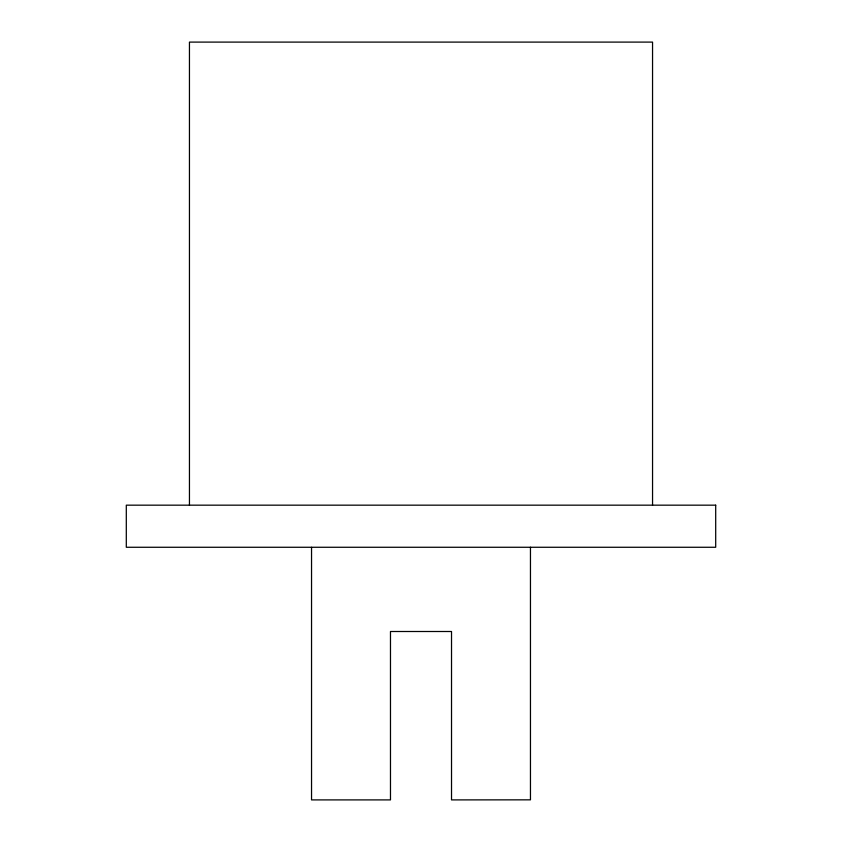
<?xml version="1.0" encoding="UTF-8"?>
<svg xmlns="http://www.w3.org/2000/svg" width="842" height="842" viewBox="0 0 842 842"><rect width="100%" height="100%" fill="white"/><g stroke="black" fill="none" stroke-linecap="round" stroke-linejoin="round"><path stroke-width="1.26" d="M652.55 505.2L652.55 42.1L189.45 42.1L189.45 505.2M530.46 547.237L530.46 799.837L451.522 799.9L451.522 631.5L390.478 631.5L390.478 799.9L311.54 799.9L311.54 547.3M715.7 505.168L126.3 505.168L126.3 547.268L715.7 547.268L715.7 505.168"/></g></svg>
